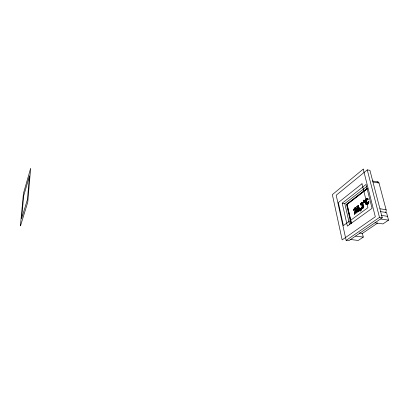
<?xml version="1.0" encoding="UTF-8"?>
<svg xmlns="http://www.w3.org/2000/svg" width="409" height="409" viewBox="0 0 409 409"><rect width="100%" height="100%" fill="white"/><g stroke="black" fill="none" stroke-linecap="round" stroke-linejoin="round"><path stroke-width="0.61" d="M362.149 203.851L362.072 204.914L362.292 204.178L361.909 203.677L361.454 204.761L360.728 205.073L361.029 203.585L361.996 202.726L362.86 203.186L362.635 204.919L362.87 204.536M363.621 201.003L363.724 200.701M364.25 201.959L364.189 201.514M364.577 201.749L364.624 201.995A0.792 0.511 -79.7 0 1 363.836 202.639L363.642 202.501M360.769 204.669L360.738 204.29A1.37 0.879 -80 0 1 360.886 203.743L360.983 203.667M355.477 209.551L355.365 210.252M354.465 209.556L354.557 210.032L354.705 209.071L355.385 208.943L355.503 209.945L354.593 214.158A2.689 1.708 -81.1 0 1 354.577 213.15M353.77 209.679C353.437 210.896 354.864 210.282 354.475 209.474A0.598 0.378 -80.7 0 1 354.531 209.265M355.59 211.898C357.328 210.947 355.232 204.362 353.831 210.246M360.723 204.393L360.774 204.837M366.392 203.109C368.074 204.848 368.018 200.129 368.872 201.841C368.99 203.263 367.394 205.359 365.953 204.168M356.224 209.587L355.963 208.268A1.447 0.915 -80.7 0 0 355.748 207.997A1.646 1.043 -80.7 0 0 355.467 207.844L355.247 207.828M368.059 202.174C368.151 200.691 368.028 204.347 366.648 203.385M361.132 210.093L361.111 210.241M353.826 209.684L354.47 208.304M368.77 202.276L368.811 201.361L368.688 202.68A2.06 1.339 -79.7 0 1 368.483 203.222L368.192 203.692M355.447 212.496L355.503 212.194L355.39 212.486A1.922 1.222 -81 0 1 355.482 212.051M361.454 204.29L361.454 204.761L361.658 203.83M363.652 206.714L363.678 206.53A1.743 1.125 -80.2 0 0 363.683 205.993A1.994 1.283 -80.3 0 0 363.591 205.533M356.121 209.894L356.173 209.48A1.984 1.258 -80.7 0 0 356.111 208.662L356.019 208.386M360.794 204.301L360.948 203.754M354.654 213.007L354.879 212.02M358.637 208.841C358.652 207.772 359.041 211.862 357.819 210.144C355.861 212.015 359.838 211.852 359.496 209.822C359.71 208.943 359.347 207.143 358.12 207.578A1.887 1.207 -80.6 0 0 357.829 207.726A1.805 1.15 -80.6 0 0 357.456 208.186L358.12 207.578A1.646 1.048 -80.6 0 1 358.565 207.486L358.841 207.578M354.531 209.485L354.649 209.152M367.982 202.291L367.962 202.419A1.201 0.782 -79.7 0 1 367.645 203.094L367.507 203.242A1.636 1.063 -79.6 0 1 367.226 203.426L367.124 203.462A1.299 0.844 -79.7 0 1 366.837 203.467M353.846 209.515L354.189 208.646M358.708 209.996L358.719 209.382M356.162 210.016L356.009 210.425M363.611 206.898L363.55 205.292L362.635 204.919M362.87 204.336L362.916 204.152A1.176 0.757 -80 0 0 362.931 203.616A1.365 0.874 -80 0 0 362.824 203.227A1.309 0.838 -80 0 0 362.722 203.043M361.444 207.92C361.766 209.541 364.869 207.205 363.468 205.241A1.355 0.874 -80.2 0 0 363.238 204.975L362.696 204.924M359.48 209.909L358.759 211.182A2.597 1.656 -80.6 0 1 358.371 211.453L358.253 211.504M368.79 202.491L367.809 204.091M357.701 208.948C355.661 211.013 359.618 207.123 357.619 208.989M356.019 210.599L355.804 211.075M355.273 210.569L355.457 209.306A1.135 0.716 -80.7 0 0 355.395 209.081M355.38 210.41L355.073 211.197M354.894 211.76L355.273 210.768M355.038 211.494L354.649 214.163M356.004 210.661L355.753 211.233M355.564 211.79L355.753 211.402M355.605 211.673L355.81 211.243M358.744 210.093L358.371 210.538M363.621 207.092L363.427 207.429A1.83 1.176 -80.2 0 1 363.161 207.869L363.054 207.997M362.732 204.72L362.988 203.626L362.517 202.833M363.56 207.271L362.809 208.207M360.712 209.643A1.012 0.649 -80.7 0 1 360.477 210.778L360.753 211.064L360.963 210.701M360.948 210.737L360.718 211.018M360.927 203.662L361.817 202.792M357.671 208.887L357.727 208.8A0.976 0.624 -80.6 0 1 357.921 208.59L358.095 208.529A0.752 0.481 -80.6 0 1 358.304 208.513A0.792 0.506 -80.6 0 1 358.453 208.626L358.703 209.035M366.694 198.58C368.678 198.012 368.269 200.287 366.766 199.623C365.528 200.436 365.866 202.429 366.709 203.396M366.336 200.001L365.968 201.335M354.22 208.513L354.7 208.109M366.781 199.582L366.853 199.556A1.212 0.787 -79.5 0 1 367.435 199.75C367.584 200.333 368.647 199.142 368.09 198.943M361.985 204.935L362.118 204.745A0.68 0.435 -80 0 0 362.2 204.536A0.665 0.424 -80 0 0 362.236 204.244L362.221 204.091M368.136 203.846L367.476 204.331M358.954 211.054L358.141 211.54M361.929 205.052L361.996 205.998L362.532 205.635L362.926 206.192L362.512 207.501M366.515 199.807L366.275 199.991A1.329 0.864 -79.5 0 0 366.07 200.354L366.05 201.959M367.671 198.523C364.572 198.15 364.199 204.786 367.354 204.434M361.27 207.634C361.367 205.957 362.901 208.201 362.016 207.24M366.234 198.953L365.278 200.732L365.36 202.828M357.819 210.144L357.098 210.747M367.256 169.868L336.203 195.241L346.142 240.39L348.785 240.717L382.262 217.792L369.925 170.369L367.256 169.868L379.496 217.383L382.262 217.792M362.998 208.115L362.686 208.293M342.221 203.181L366.029 184.469L372.052 208.314L347.374 226.126L342.221 203.181L344.807 203.585L366.72 186.494M350.948 223.784L346.5 204.306L366.97 188.431M367.461 188.518L346.98 204.372L351.392 223.651M346.5 204.306L347.144 204.403L367.635 188.549M356.97 209.659L356.633 206.714L358.448 205.349L358.729 206.279C356.904 207.261 357.083 208.544 358.627 207.496M356.689 206.724L358.504 205.359M357.364 207.245L358.729 206.279M360.534 210.788A1.012 0.649 -80.7 0 0 360.774 209.653L360.334 209.919L360.099 208.927L360.85 208.421L361.065 209.301M355.39 212.486L356.832 211.473L357.052 212.394L354.593 214.158M360.099 208.927L360.85 208.421M366.556 199.71L367.195 199.561L367.614 199.945M354.639 208.099L354.956 207.946M366.362 198.789L366.755 198.59M366.587 198.682L365.702 199.5A2.454 1.595 -79.6 0 0 365.365 200.19A2.582 1.677 -79.6 0 0 365.217 200.722L365.232 202.501L365.876 204.019M354.813 208.897L355.37 208.922M346.142 240.39L379.496 217.383M362.083 233.626L377.665 223.033M359.45 233.023L362.405 233.411L363.279 237.092L358.258 240.461L350.605 239.505M380.247 211.555L386.52 212.516L388.55 220.154L382.931 223.922L375.017 222.793M367.722 204.214L367.113 204.49A2.454 1.595 -79.7 0 1 366.592 204.52A2.659 1.728 -79.6 0 1 366.101 204.301M358.478 210.517L358.146 210.579A0.874 0.557 -80.7 0 1 358.008 210.517A0.849 0.542 -80.7 0 1 357.926 210.441L357.757 210.134M354.772 208.007L355.073 207.89M361.827 203.708L361.597 203.825A0.649 0.414 -80 0 0 361.469 204.019A0.716 0.46 -80 0 0 361.408 204.209M362.502 207.475L362.906 206.381M362.18 203.82L361.766 203.697A0.823 0.527 -80.1 0 0 361.638 203.784M361.939 202.741L361.638 202.849A2.413 1.549 -80.1 0 0 361.372 203.053L361.305 203.115A1.881 1.207 -80.1 0 0 360.968 203.575M362.512 208.416L362.338 208.442A1.769 1.135 -80.3 0 1 361.454 208.023M354.966 208.81L355.073 208.805A0.629 0.399 -80.7 0 1 355.309 208.912L355.401 208.968M361.878 202.736L362.722 202.976M362.717 204.889L362.855 204.878A1.314 0.844 -80.2 0 1 363.1 204.899L363.126 204.894A1.385 0.89 -80.2 0 1 363.238 204.975L363.637 205.487M358.197 211.545L358.028 211.555A1.687 1.074 -80.7 0 1 357.819 211.54A1.733 1.104 -80.7 0 1 357.614 211.463A1.697 1.084 -80.7 0 1 357.359 211.238L357.154 210.753L357.343 211.146M362.394 208.447L361.387 207.91M362.553 205.64L362.118 205.778A2.117 1.365 -80.3 0 0 361.934 205.988L362.262 205.661A0.613 0.399 -80.2 0 1 362.451 205.62L362.691 205.722M358.09 211.565L357.379 211.197M355.574 236.105L363.279 237.092M380.575 218.989L388.55 220.154M356.832 211.473L357.052 212.394M381.239 215.379L387.533 216.32M380.017 208.769L386.101 209.715A2.275 1.549 -80.1 0 1 385.406 212.542M355.36 207.828L356.024 208.278M372.42 180.947L377.936 181.933M373.044 181.969L379.005 183.033L386.101 209.715M362.328 207.491L362.374 207.506A0.67 0.429 -80.3 0 0 362.803 207.153L362.86 207.01A0.874 0.562 -80.3 0 0 362.911 206.749L362.916 206.473M362.497 202.792L362.328 202.736A1.58 1.012 -80 0 0 361.996 202.706M367.752 198.564L367.609 198.513A2.239 1.452 -79.5 0 0 367.17 198.442M358.785 207.567L359.358 208.232M363.8 202.634L363.524 202.256A3.604 2.331 -79.5 0 1 363.396 201.831A3.451 2.229 -79.5 0 1 363.33 201.519L363.304 200.88A0.777 0.501 -79.6 0 1 364.133 200.267L364.301 200.41M364.046 202.266L363.913 202.158A3.154 2.04 -79.5 0 1 363.811 201.637L363.708 201.484M364.194 200.267L364.225 200.298A0.777 0.501 -79.6 0 0 363.371 200.891L363.361 201.32A3.369 2.178 -79.5 0 0 363.519 202.066L363.627 202.378M366.622 203.329L366.106 202.409M366.014 204.178L365.385 203.115M363.99 200.676L364.286 201.719M363.933 202.184L363.744 201.637M363.938 200.676L364.02 200.732A3.134 2.009 -79.8 0 1 364.179 201.243L364.23 201.433M366.377 202.982L366.04 202.174M357.788 210.211L358.202 210.589A0.675 0.429 -80.7 0 0 358.627 210.236L358.673 209.137M361.95 207.092L362.154 207.358A0.798 0.511 -80.3 0 0 362.313 207.496M364.317 200.548L364.45 200.737A3.236 2.081 -79.8 0 1 364.629 201.56L364.634 201.632M355.37 209.014L355.533 209.474M358.652 208.887L358.759 209.27M362.267 204.03L362.123 203.81A0.562 0.363 -80 0 0 361.847 203.667M359.353 208.391L359.465 208.897A2.091 1.334 -80.7 0 1 359.45 209.73M362.926 206.192L362.635 205.712A0.823 0.527 -80.2 0 0 362.497 205.63M360.794 208.411L361.091 209.449M360.155 208.938L360.395 209.929M358.448 205.349L358.667 206.269M347.134 204.398L351.546 223.672M366.101 202.184L365.922 201.525M344.807 203.585L349.583 224.628M361.014 209.342L361.137 209.756M361.04 209.485L361.142 209.832M353.857 210.446L353.759 210.042M364.634 201.693L364.537 201.34A3.359 2.157 -79.8 0 0 364.342 200.604M377.078 182.225A2.224 1.462 -77.4 0 1 379.005 183.033M359.015 210.891A1.738 1.109 -80.7 0 0 359.301 210.344L359.537 209.065L359.158 207.941A1.784 1.14 -80.6 0 0 358.887 207.639M20.45 225.425L20.506 225.911L27.766 202.148L30.649 168.283L23.436 193.426L20.45 225.425M29.448 175.988L27.413 199.551L21.621 218.59L23.671 195.937L29.448 175.988M363.228 169.111L332.353 194.618L342.159 239.899L375.319 216.765L363.228 169.111M361.991 183.764L338.32 202.578L343.402 225.584L367.936 207.675L361.991 183.764"/></g></svg>
